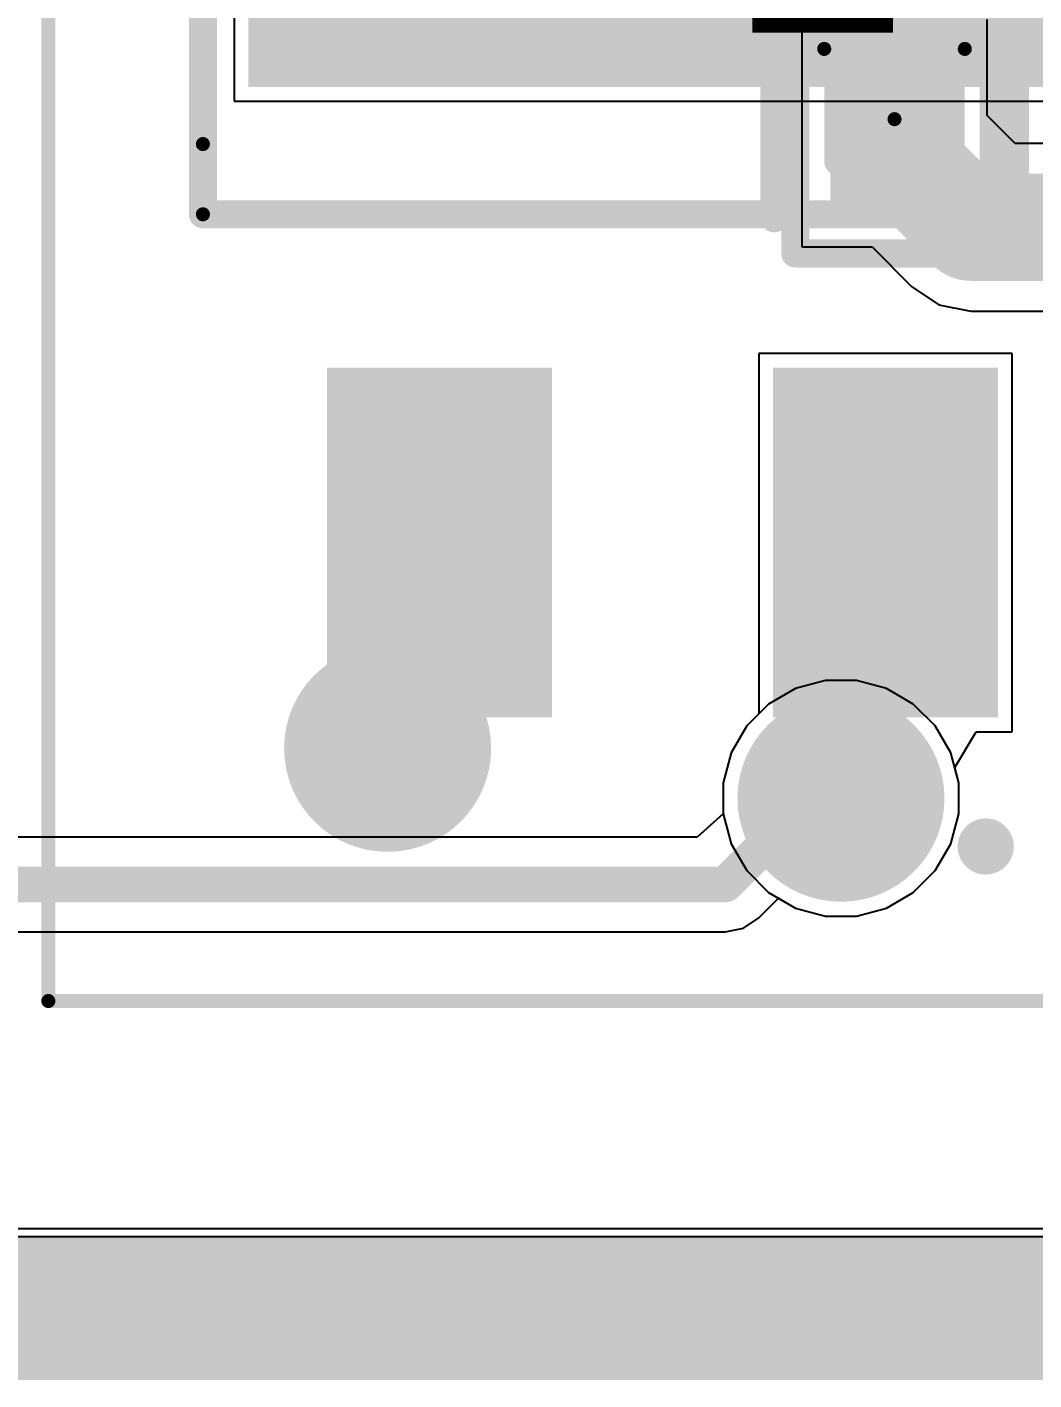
# Model space of a CAD drawing. Header units: inches. Extents: x 2.95 to 6.74, y 1.23 to 4.83.
# Drawn here: x 5.677 to 5.9591, y 1.232 to 1.6111 of the extents above; entities that cross this region are included whole.
import ezdxf

# ---------------------------------------------------------------- set-up
doc = ezdxf.new("R2010")
doc.units = ezdxf.units.IN
doc.header["$MEASUREMENT"] = 0
for name, color, linetype in [('Bottom 3D Body', 56, 'Continuous'), ('Bottom Layer', 5, 'Continuous'), ('Bottom Overlay', 54, 'Continuous'), ('Bottom Paste', 16, 'Continuous'), ('Bottom Solder', 6, 'Continuous'), ('GND', 76, 'Continuous'), ('Keep-Out Layer', 6, 'Continuous'), ('Mechanical 15', 56, 'Continuous'), ('Mechanical 5', 56, 'Continuous'), ('Mechanical 8', 56, 'Continuous'), ('PWR', 16, 'Continuous'), ('Top 3D Body', 56, 'Continuous'), ('Top Assembly', 56, 'Continuous'), ('Top Component Center', 56, 'Continuous'), ('Top Courtyard', 56, 'Continuous'), ('Top Layer', 1, 'Continuous'), ('Top Overlay', 2, 'Continuous'), ('Top Paste', 8, 'Continuous'), ('Top Solder', 216, 'Continuous'), ('Via Holes', 16, 'Continuous')]:
    doc.layers.add(name, color=color, linetype=linetype)
doc.styles.add('Arial', font='', dxfattribs={"height": 0.2})
doc.styles.get('Arial').set_extended_font_data('Arial')

# ---------------------------------------------------------------- blocks, each defined once
blk = doc.blocks.new('FP_ESR03_IPC_B_23')
at = {"layer": 'Top Layer'}
for points in [[(-0.04748, 0.01796), (-0.00976, 0.01796), (-0.00976, -0.01796), (-0.04748, -0.01796)], [(0.00976, 0.01796), (0.04748, 0.01796), (0.04748, -0.01796), (0.00976, -0.01796)]]:
    blk.add_hatch(color=1, dxfattribs=at).paths.add_polyline_path(points)
at = {"layer": 'Top Paste'}
for points in [[(-0.04748, 0.01796), (-0.00976, 0.01796), (-0.00976, -0.01796), (-0.04748, -0.01796)], [(0.00976, 0.01796), (0.04748, 0.01796), (0.04748, -0.01796), (0.00976, -0.01796)]]:
    blk.add_hatch(color=8, dxfattribs=at).paths.add_polyline_path(points)
at = {"layer": 'Top Solder'}
for points in [[(-0.04748, 0.01796), (-0.00976, 0.01796), (-0.00976, -0.01796), (-0.04748, -0.01796)], [(0.00976, 0.01796), (0.04748, 0.01796), (0.04748, -0.01796), (0.00976, -0.01796)]]:
    blk.add_hatch(color=216, dxfattribs=at).paths.add_polyline_path(points)
at = {"layer": 'Top 3D Body'}
for points in [[(-0.0315, 0.01575, 0.00787, 0.00787, 0), (-0.0315, -0.01575, 0.00787, 0.00787, 0)], [(-0.0315, 0.01575, 0.00787, 0.00787, 0), (0.0315, 0.01575, 0.00787, 0.00787, 0)], [(0.0315, 0.01575, 0.00787, 0.00787, 0), (0.0315, -0.01575, 0.00787, 0.00787, 0)], [(-0.0315, -0.01575, 0.00787, 0.00787, 0), (0.0315, -0.01575, 0.00787, 0.00787, 0)]]:
    blk.add_lwpolyline(points, format="xyseb", dxfattribs=at)
for points in [[(-0.03346, 0.01575, 0.00394, 0.00394, 1), (-0.02953, 0.01575, 0.00394, 0.00394, 1)], [(-0.03346, 0.01575, 0.00394, 0.00394, 1), (-0.02953, 0.01575, 0.00394, 0.00394, 1)], [(0.02953, 0.01575, 0.00394, 0.00394, 1), (0.03346, 0.01575, 0.00394, 0.00394, 1)], [(0.02953, 0.01575, 0.00394, 0.00394, 1), (0.03346, 0.01575, 0.00394, 0.00394, 1)], [(-0.03346, -0.01575, 0.00394, 0.00394, 1), (-0.02953, -0.01575, 0.00394, 0.00394, 1)], [(-0.03346, -0.01575, 0.00394, 0.00394, 1), (-0.02953, -0.01575, 0.00394, 0.00394, 1)], [(0.02953, -0.01575, 0.00394, 0.00394, 1), (0.03346, -0.01575, 0.00394, 0.00394, 1)], [(0.02953, -0.01575, 0.00394, 0.00394, 1), (0.03346, -0.01575, 0.00394, 0.00394, 1)]]:
    blk.add_lwpolyline(points, format="xyseb", close=True, dxfattribs=at)
at = {"layer": 'Top Assembly'}
for points in [[(-0.05733, 0.0278, 0.00787, 0.00787, 0), (-0.05733, -0.0278, 0.00787, 0.00787, 0)], [(-0.05733, 0.0278, 0.00787, 0.00787, 0), (0.05733, 0.0278, 0.00787, 0.00787, 0)], [(0.05733, 0.0278, 0.00787, 0.00787, 0), (0.05733, -0.0278, 0.00787, 0.00787, 0)], [(-0.05733, -0.0278, 0.00787, 0.00787, 0), (0.05733, -0.0278, 0.00787, 0.00787, 0)]]:
    blk.add_lwpolyline(points, format="xyseb", dxfattribs=at)
for points in [[(-0.05929, 0.0278, 0.00394, 0.00394, 1), (-0.05536, 0.0278, 0.00394, 0.00394, 1)], [(-0.05929, 0.0278, 0.00394, 0.00394, 1), (-0.05536, 0.0278, 0.00394, 0.00394, 1)], [(0.05536, 0.0278, 0.00394, 0.00394, 1), (0.05929, 0.0278, 0.00394, 0.00394, 1)], [(0.05536, 0.0278, 0.00394, 0.00394, 1), (0.05929, 0.0278, 0.00394, 0.00394, 1)], [(-0.05929, -0.0278, 0.00394, 0.00394, 1), (-0.05536, -0.0278, 0.00394, 0.00394, 1)], [(-0.05929, -0.0278, 0.00394, 0.00394, 1), (-0.05536, -0.0278, 0.00394, 0.00394, 1)], [(0.05536, -0.0278, 0.00394, 0.00394, 1), (0.05929, -0.0278, 0.00394, 0.00394, 1)], [(0.05536, -0.0278, 0.00394, 0.00394, 1), (0.05929, -0.0278, 0.00394, 0.00394, 1)]]:
    blk.add_lwpolyline(points, format="xyseb", close=True, dxfattribs=at)
at = {"layer": 'Top Component Center'}
for points in [[(0, 0.01969, 0.00394, 0.00394, 0), (0, -0.01969, 0.00394, 0.00394, 0)], [(-0.01969, 0, 0.00394, 0.00394, 0), (0.01969, 0, 0.00394, 0.00394, 0)]]:
    blk.add_lwpolyline(points, format="xyseb", dxfattribs=at)
for points in [[(-0.00098, 0.01969, 0.00197, 0.00197, 1), (0.00098, 0.01969, 0.00197, 0.00197, 1)], [(-0.02067, 0, 0.00197, 0.00197, 1), (-0.0187, 0, 0.00197, 0.00197, 1)], [(0.0187, 0, 0.00197, 0.00197, 1), (0.02067, 0, 0.00197, 0.00197, 1)], [(-0.00098, -0.01969, 0.00197, 0.00197, 1), (0.00098, -0.01969, 0.00197, 0.00197, 1)]]:
    blk.add_lwpolyline(points, format="xyseb", close=True, dxfattribs=at)
at = {"layer": 'Top Courtyard'}
for points in [[(-0.05733, 0.0278, 0.00787, 0.00787, 0), (-0.05733, -0.0278, 0.00787, 0.00787, 0)], [(-0.05733, 0.0278, 0.00787, 0.00787, 0), (0.05733, 0.0278, 0.00787, 0.00787, 0)], [(0.05733, 0.0278, 0.00787, 0.00787, 0), (0.05733, -0.0278, 0.00787, 0.00787, 0)], [(-0.05733, -0.0278, 0.00787, 0.00787, 0), (0.05733, -0.0278, 0.00787, 0.00787, 0)]]:
    blk.add_lwpolyline(points, format="xyseb", dxfattribs=at)
for points in [[(-0.05929, 0.0278, 0.00394, 0.00394, 1), (-0.05536, 0.0278, 0.00394, 0.00394, 1)], [(-0.05929, 0.0278, 0.00394, 0.00394, 1), (-0.05536, 0.0278, 0.00394, 0.00394, 1)], [(0.05536, 0.0278, 0.00394, 0.00394, 1), (0.05929, 0.0278, 0.00394, 0.00394, 1)], [(0.05536, 0.0278, 0.00394, 0.00394, 1), (0.05929, 0.0278, 0.00394, 0.00394, 1)], [(-0.05929, -0.0278, 0.00394, 0.00394, 1), (-0.05536, -0.0278, 0.00394, 0.00394, 1)], [(-0.05929, -0.0278, 0.00394, 0.00394, 1), (-0.05536, -0.0278, 0.00394, 0.00394, 1)], [(0.05536, -0.0278, 0.00394, 0.00394, 1), (0.05929, -0.0278, 0.00394, 0.00394, 1)], [(0.05536, -0.0278, 0.00394, 0.00394, 1), (0.05929, -0.0278, 0.00394, 0.00394, 1)]]:
    blk.add_lwpolyline(points, format="xyseb", close=True, dxfattribs=at)
at = {"layer": 'Top Overlay'}
for points in [[(-0.04748, 0.0337, 0.00787, 0.00787, 0), (0.04748, 0.0337, 0.00787, 0.00787, 0)], [(-0.04748, -0.0337, 0.00787, 0.00787, 0), (0.04748, -0.0337, 0.00787, 0.00787, 0)]]:
    blk.add_lwpolyline(points, format="xyseb", dxfattribs=at)
for points in [[(-0.04945, 0.0337, 0.00394, 0.00394, 1), (-0.04551, 0.0337, 0.00394, 0.00394, 1)], [(0.04551, 0.0337, 0.00394, 0.00394, 1), (0.04945, 0.0337, 0.00394, 0.00394, 1)], [(-0.04945, -0.0337, 0.00394, 0.00394, 1), (-0.04551, -0.0337, 0.00394, 0.00394, 1)], [(0.04551, -0.0337, 0.00394, 0.00394, 1), (0.04945, -0.0337, 0.00394, 0.00394, 1)]]:
    blk.add_lwpolyline(points, format="xyseb", close=True, dxfattribs=at)
at = {"layer": 'Top Assembly', "style": 'Arial'}
blk.add_text('R83', height=0.03937, dxfattribs=at).set_placement((0, 0.00044))
blk = doc.blocks.new('SQD30N0520L_GE3_B_90')
at = {"layer": 'Bottom Layer'}
for points in [[(-0.03498, 0), (-0.03498, -0.09), (-0.08998, -0.09), (-0.08998, 0)], [(0.08998, 0), (0.08998, -0.09), (0.03498, -0.09), (0.03498, 0)], [(0.11201, -0.17669), (0.11201, -0.42), (-0.11201, -0.42), (-0.11201, -0.17669)]]:
    blk.add_hatch(color=5, dxfattribs=at).paths.add_polyline_path(points)
at = {"layer": 'Bottom Paste'}
for points in [[(-0.03498, 0), (-0.03498, -0.09), (-0.08998, -0.09), (-0.08998, 0)], [(0.08998, 0), (0.08998, -0.09), (0.03498, -0.09), (0.03498, 0)], [(0.11201, -0.17669), (0.11201, -0.42), (-0.11201, -0.42), (-0.11201, -0.17669)]]:
    blk.add_hatch(color=16, dxfattribs=at).paths.add_polyline_path(points)
at = {"layer": 'Bottom Solder'}
for points in [[(-0.03098, 0.004), (-0.03098, -0.094), (-0.09398, -0.094), (-0.09398, 0.004)], [(0.09398, 0.004), (0.09398, -0.094), (0.03098, -0.094), (0.03098, 0.004)], [(0.11601, -0.17269), (0.11601, -0.424), (-0.11601, -0.424), (-0.11601, -0.17269)]]:
    blk.add_hatch(color=6, dxfattribs=at).paths.add_polyline_path(points)
at = {"layer": 'Bottom 3D Body'}
for points in [[(0.12874, -0.13701, 0.00787, 0.00787, 0), (-0.12874, -0.13701, 0.00787, 0.00787, 0)], [(0.12874, -0.13701, 0.00787, 0.00787, 0), (0.12874, -0.37697, 0.00787, 0.00787, 0)]]:
    blk.add_lwpolyline(points, format="xyseb", dxfattribs=at)
blk.add_lwpolyline([(0.12677, -0.13701, 0.00394, 0.00394, 1), (0.13071, -0.13701, 0.00394, 0.00394, 1)], format="xyseb", close=True, dxfattribs=at)
blk.add_lwpolyline([(0.12677, -0.13701, 0.00394, 0.00394, 1), (0.13071, -0.13701, 0.00394, 0.00394, 1)], format="xyseb", close=True, dxfattribs=at)
at = {"layer": 'Bottom Overlay'}
for points in [[(-0.09449, 0.04016, 0.00787, 0.00787, -1), (-0.08661, 0.04016, 0.00787, 0.00787, 0)], [(-0.08661, 0.04016, 0.00787, 0.00787, -1), (-0.09449, 0.04016, 0.00787, 0.00787, 0)], [(0.12874, -0.13701, 0.00394, 0.00394, 0), (-0.12874, -0.13701, 0.00394, 0.00394, 0)], [(0.12874, -0.13701, 0.00394, 0.00394, 0), (0.12874, -0.15669, 0.00394, 0.00394, 0)]]:
    blk.add_lwpolyline(points, format="xyseb", dxfattribs=at)
for points in [[(-0.09646, 0.04016, 0.00394, 0.00394, 1), (-0.09252, 0.04016, 0.00394, 0.00394, 1)], [(-0.09646, 0.04016, 0.00394, 0.00394, 1), (-0.09252, 0.04016, 0.00394, 0.00394, 1)], [(-0.08858, 0.04016, 0.00394, 0.00394, 1), (-0.08465, 0.04016, 0.00394, 0.00394, 1)], [(-0.08858, 0.04016, 0.00394, 0.00394, 1), (-0.08465, 0.04016, 0.00394, 0.00394, 1)], [(0.12776, -0.13701, 0.00197, 0.00197, 1), (0.12972, -0.13701, 0.00197, 0.00197, 1)], [(0.12776, -0.13701, 0.00197, 0.00197, 1), (0.12972, -0.13701, 0.00197, 0.00197, 1)], [(0.12776, -0.15669, 0.00197, 0.00197, 1), (0.12972, -0.15669, 0.00197, 0.00197, 1)]]:
    blk.add_lwpolyline(points, format="xyseb", close=True, dxfattribs=at)
at = {"layer": 'Mechanical 15'}
for points in [[(0.17205, 0.08346, 0.00394, 0.00394, 0), (-0.17205, 0.08346, 0.00394, 0.00394, 0)], [(0.17205, 0.08346, 0.00394, 0.00394, 0), (0.17205, -0.46035, 0.00394, 0.00394, 0)]]:
    blk.add_lwpolyline(points, format="xyseb", dxfattribs=at)
blk.add_lwpolyline([(0.17106, 0.08346, 0.00197, 0.00197, 1), (0.17303, 0.08346, 0.00197, 0.00197, 1)], format="xyseb", close=True, dxfattribs=at)
blk.add_lwpolyline([(0.17106, 0.08346, 0.00197, 0.00197, 1), (0.17303, 0.08346, 0.00197, 0.00197, 1)], format="xyseb", close=True, dxfattribs=at)

msp = doc.modelspace()

# ---------------------------------------------------------------- hatches: boundary and pattern name
at = {"layer": 'Bottom Layer'}
h = msp.add_hatch(color=5, dxfattribs=at)
edge = h.paths.add_edge_path()
edge.add_arc((5.778, 1.409), 0.025, 0, 360)
h = msp.add_hatch(color=5, dxfattribs=at)
edge = h.paths.add_edge_path()
edge.add_arc((5.905, 1.395), 0.025, 0, 360)
at = {"layer": 'Bottom Solder'}
h = msp.add_hatch(color=6, dxfattribs=at)
edge = h.paths.add_edge_path()
edge.add_arc((5.778, 1.409), 0.029, 0, 360)
h = msp.add_hatch(color=6, dxfattribs=at)
edge = h.paths.add_edge_path()
edge.add_arc((5.905, 1.395), 0.029, 0, 360)
at = {"layer": 'GND'}
h = msp.add_hatch(color=76, dxfattribs=at)
edge = h.paths.add_edge_path()
edge.add_arc((5.905, 1.395), 0.024, 0, 360)
at = {"layer": 'PWR'}
h = msp.add_hatch(color=16, dxfattribs=at)
edge = h.paths.add_edge_path()
edge.add_arc((5.778, 1.409), 0.024, 0, 360)
h = msp.add_hatch(color=16, dxfattribs=at)
edge = h.paths.add_edge_path()
edge.add_arc((5.905, 1.395), 0.024, 0, 360)
at = {"layer": 'Top Layer'}
h = msp.add_hatch(color=1, dxfattribs=at)
edge = h.paths.add_edge_path()
edge.add_arc((5.778, 1.409), 0.025, 0, 360)
h = msp.add_hatch(color=1, dxfattribs=at)
edge = h.paths.add_edge_path()
edge.add_arc((5.905, 1.395), 0.025, 0, 360)
at = {"layer": 'Top Solder'}
h = msp.add_hatch(color=216, dxfattribs=at)
edge = h.paths.add_edge_path()
edge.add_arc((5.778, 1.409), 0.029, 0, 360)
h = msp.add_hatch(color=216, dxfattribs=at)
edge = h.paths.add_edge_path()
edge.add_arc((5.905, 1.395), 0.029, 0, 360)
at = {"layer": 'Via Holes'}
h = msp.add_hatch(color=7, dxfattribs=at)
edge = h.paths.add_edge_path()
edge.add_arc((5.778, 1.409), 0.014, 0, 360)
h = msp.add_hatch(color=7, dxfattribs=at)
edge = h.paths.add_edge_path()
edge.add_arc((5.905, 1.395), 0.014, 0, 360)

# ---------------------------------------------------------------- linework, layer by layer
at = {"layer": 'Bottom Layer'}
for p, q in [((5.73499, 1.84829), (5.73499, 1.59035)), ((5.73499, 1.59035), (5.97501, 1.59035)), ((5.95298, 1.51965), (5.88198, 1.51965)), ((5.88198, 1.51965), (5.88198, 1.41865)), ((5.95298, 1.41365), (5.95298, 1.51965)), ((5.88198, 1.41865), (5.87859, 1.41526)), ((5.87859, 1.41526), (5.87425, 1.40774)), ((5.93685, 1.40365), (5.94286, 1.41365)), ((5.94286, 1.41365), (5.95298, 1.41365)), ((5.87425, 1.40774), (5.872, 1.39934)), ((5.938, 1.39934), (5.93685, 1.40365)), ((5.872, 1.39934), (5.872, 1.39066)), ((5.938, 1.39066), (5.938, 1.39934)), ((5.872, 1.39066), (5.87425, 1.38226)), ((5.93575, 1.38226), (5.938, 1.39066)), ((5.87425, 1.38226), (5.87859, 1.37474)), ((5.93141, 1.37474), (5.93575, 1.38226)), ((5.87859, 1.37474), (5.88474, 1.36859)), ((5.92526, 1.36859), (5.93141, 1.37474)), ((5.88474, 1.36859), (5.89226, 1.36425)), ((5.91774, 1.36425), (5.92526, 1.36859)), ((5.89226, 1.36425), (5.90066, 1.362)), ((5.90066, 1.362), (5.90934, 1.362)), ((5.90934, 1.362), (5.91774, 1.36425)), ((6.66535, 1.2743), (5.27795, 1.2743))]:
    msp.add_line(p, q, dxfattribs=at)
for points in [[(5.778, 1.454, 0.01, 0.01, 0), (5.792, 1.468, 0.01, 0.01, 0)], [(5.792, 1.468, 0.01, 0.01, 0), (5.79252, 1.46748, 0.01, 0.01, 0)], [(5.79252, 1.46665, 0.01, 0.01, 0), (5.79252, 1.46748, 0.01, 0.01, 0)], [(5.905, 1.45417, 0.01, 0.01, 0), (5.91748, 1.46665, 0.01, 0.01, 0)], [(5.778, 1.409, 0.01, 0.01, 0), (5.778, 1.454, 0.01, 0.01, 0)], [(5.905, 1.395, 0.01, 0.01, 0), (5.905, 1.45417, 0.01, 0.01, 0)]]:
    msp.add_lwpolyline(points, format="xyseb", dxfattribs=at)
for points in [[(5.7895, 1.468, 0.005, 0.005, 1), (5.7945, 1.468, 0.005, 0.005, 1)], [(5.7895, 1.468, 0.005, 0.005, 1), (5.7945, 1.468, 0.005, 0.005, 1)], [(5.79002, 1.46748, 0.005, 0.005, 1), (5.79502, 1.46748, 0.005, 0.005, 1)], [(5.79002, 1.46748, 0.005, 0.005, 1), (5.79502, 1.46748, 0.005, 0.005, 1)], [(5.79002, 1.46665, 0.005, 0.005, 1), (5.79502, 1.46665, 0.005, 0.005, 1)], [(5.91498, 1.46665, 0.005, 0.005, 1), (5.91998, 1.46665, 0.005, 0.005, 1)], [(5.7755, 1.454, 0.005, 0.005, 1), (5.7805, 1.454, 0.005, 0.005, 1)], [(5.7755, 1.454, 0.005, 0.005, 1), (5.7805, 1.454, 0.005, 0.005, 1)], [(5.9025, 1.45417, 0.005, 0.005, 1), (5.9075, 1.45417, 0.005, 0.005, 1)], [(5.9025, 1.45417, 0.005, 0.005, 1), (5.9075, 1.45417, 0.005, 0.005, 1)], [(5.7755, 1.409, 0.005, 0.005, 1), (5.7805, 1.409, 0.005, 0.005, 1)], [(5.9025, 1.395, 0.005, 0.005, 1), (5.9075, 1.395, 0.005, 0.005, 1)]]:
    msp.add_lwpolyline(points, format="xyseb", close=True, dxfattribs=at)
at = {"layer": 'GND'}
msp.add_line((6.50813, 1.27209), (5.27482, 1.27209), dxfattribs=at)
for points in [[(5.2748, 1.25199, 0.04, 0.04, 0), (6.6623, 1.25199, 0.04, 0.04, 0)], [(5.2748, 1.25199, 0.04, 0.04, 0), (6.66221, 1.25199, 0.04, 0.04, 0)], [(5.2748, 1.25199, 0.04, 0.04, 0), (6.66221, 1.25199, 0.04, 0.04, 0)]]:
    msp.add_lwpolyline(points, format="xyseb", dxfattribs=at)
at = {"layer": 'Keep-Out Layer'}
for points in [[(5.27795, 1.26105, 0.01, 0.01, 0), (6.66535, 1.26105, 0.01, 0.01, 0)], [(5.2748, 1.25701, 0.01, 0.01, 0), (6.66221, 1.25701, 0.01, 0.01, 0)], [(5.27795, 1.26105, 0.0000012, 0.0000012, 0), (6.66535, 1.26105, 0.0000012, 0.0000012, 0)], [(5.2748, 1.25701, 0.0000012, 0.0000012, 0), (6.66221, 1.25701, 0.0000012, 0.0000012, 0)]]:
    msp.add_lwpolyline(points, format="xyseb", dxfattribs=at)
at = {"layer": 'Mechanical 5'}
msp.add_lwpolyline([(5.2748, 1.25199, 0.015, 0.015, 0), (6.6623, 1.25199, 0.015, 0.015, 0)], format="xyseb", dxfattribs=at)
at = {"layer": 'Mechanical 8'}
for points in [[(5.27795, 1.26105, 0.01, 0.01, 0), (6.66535, 1.26105, 0.01, 0.01, 0)], [(5.2748, 1.25701, 0.01, 0.01, 0), (6.66221, 1.25701, 0.01, 0.01, 0)]]:
    msp.add_lwpolyline(points, format="xyseb", dxfattribs=at)
at = {"layer": 'PWR'}
msp.add_line((6.50813, 1.27209), (5.27482, 1.27209), dxfattribs=at)
for points in [[(5.2748, 1.25199, 0.04, 0.04, 0), (6.6623, 1.25199, 0.04, 0.04, 0)], [(5.2748, 1.25199, 0.04, 0.04, 0), (6.66221, 1.25199, 0.04, 0.04, 0)], [(5.2748, 1.25199, 0.04, 0.04, 0), (6.66221, 1.25199, 0.04, 0.04, 0)]]:
    msp.add_lwpolyline(points, format="xyseb", dxfattribs=at)
at = {"layer": 'Top Layer'}
for p, q in [((5.89404, 1.61324), (5.89404, 1.60676)), ((5.94596, 1.60324), (5.94596, 1.61324)), ((5.89404, 1.60676), (5.89404, 1.59676)), ((5.94596, 1.58632), (5.94596, 1.60324)), ((5.89404, 1.59676), (5.89404, 1.54952)), ((5.95383, 1.57845), (5.94596, 1.58632)), ((6.03397, 1.57845), (5.95383, 1.57845)), ((5.89404, 1.54952), (5.9137, 1.54952)), ((5.9137, 1.54952), (5.9248, 1.53842)), ((5.9248, 1.53842), (5.9324, 1.53333)), ((5.9324, 1.53333), (5.94138, 1.53155)), ((5.94138, 1.53155), (6.03397, 1.53155)), ((5.89226, 1.42575), (5.88474, 1.42141)), ((5.90066, 1.428), (5.89226, 1.42575)), ((5.90934, 1.428), (5.90066, 1.428)), ((5.91774, 1.42575), (5.90934, 1.428)), ((5.92526, 1.42141), (5.91774, 1.42575)), ((5.88474, 1.42141), (5.87859, 1.41526)), ((5.93141, 1.41526), (5.92526, 1.42141)), ((5.87859, 1.41526), (5.87425, 1.40774)), ((5.93575, 1.40774), (5.93141, 1.41526)), ((5.87425, 1.40774), (5.872, 1.39934)), ((5.938, 1.39934), (5.93575, 1.40774)), ((5.872, 1.39934), (5.872, 1.39066)), ((5.938, 1.39066), (5.938, 1.39934)), ((5.872, 1.39066), (5.86473, 1.3841)), ((5.93575, 1.38226), (5.938, 1.39066)), ((5.86473, 1.3841), (5.66723, 1.3841)), ((5.93141, 1.37474), (5.93575, 1.38226)), ((5.92526, 1.36859), (5.93141, 1.37474)), ((5.88196, 1.36147), (5.88749, 1.367)), ((5.88749, 1.367), (5.89226, 1.36425)), ((5.91774, 1.36425), (5.92526, 1.36859)), ((5.87766, 1.3586), (5.88196, 1.36147)), ((5.89226, 1.36425), (5.90066, 1.362)), ((5.90066, 1.362), (5.90934, 1.362)), ((5.90934, 1.362), (5.91774, 1.36425)), ((5.66723, 1.35759), (5.87259, 1.35759)), ((5.87259, 1.35759), (5.87766, 1.3586)), ((6.66535, 1.2743), (5.27795, 1.2743))]:
    msp.add_line(p, q, dxfattribs=at)
for points in [[(5.92, 1.57547, 0.03, 0.03, 0), (5.92, 1.57638, 0.03, 0.03, 0)], [(5.92, 1.57547, 0.03, 0.03, 0), (5.92296, 1.57252, 0.03, 0.03, 0)], [(5.92296, 1.57252, 0.03, 0.03, 0), (5.92386, 1.57252, 0.03, 0.03, 0)], [(5.92386, 1.57252, 0.03, 0.03, 0), (5.94138, 1.555, 0.03, 0.03, 0)], [(5.94138, 1.555, 0.03, 0.03, 0), (6.08626, 1.555, 0.03, 0.03, 0)], [(5.87259, 1.37084, 0.01, 0.01, 0), (5.89675, 1.395, 0.01, 0.01, 0)], [(5.89675, 1.395, 0.01, 0.01, 0), (5.905, 1.395, 0.01, 0.01, 0)], [(5.605, 1.37084, 0.01, 0.01, 0), (5.87259, 1.37084, 0.01, 0.01, 0)]]:
    msp.add_lwpolyline(points, format="xyseb", dxfattribs=at)
for points in [[(5.9125, 1.57638, 0.015, 0.015, 1), (5.9275, 1.57638, 0.015, 0.015, 1)], [(5.9125, 1.57547, 0.015, 0.015, 1), (5.9275, 1.57547, 0.015, 0.015, 1)], [(5.9125, 1.57547, 0.015, 0.015, 1), (5.9275, 1.57547, 0.015, 0.015, 1)], [(5.91546, 1.57252, 0.015, 0.015, 1), (5.93046, 1.57252, 0.015, 0.015, 1)], [(5.91546, 1.57252, 0.015, 0.015, 1), (5.93046, 1.57252, 0.015, 0.015, 1)], [(5.91636, 1.57252, 0.015, 0.015, 1), (5.93136, 1.57252, 0.015, 0.015, 1)], [(5.91636, 1.57252, 0.015, 0.015, 1), (5.93136, 1.57252, 0.015, 0.015, 1)], [(5.93388, 1.555, 0.015, 0.015, 1), (5.94888, 1.555, 0.015, 0.015, 1)], [(5.93388, 1.555, 0.015, 0.015, 1), (5.94888, 1.555, 0.015, 0.015, 1)], [(5.89425, 1.395, 0.005, 0.005, 1), (5.89925, 1.395, 0.005, 0.005, 1)], [(5.89425, 1.395, 0.005, 0.005, 1), (5.89925, 1.395, 0.005, 0.005, 1)], [(5.9025, 1.395, 0.005, 0.005, 1), (5.9075, 1.395, 0.005, 0.005, 1)], [(5.87009, 1.37084, 0.005, 0.005, 1), (5.87509, 1.37084, 0.005, 0.005, 1)], [(5.87009, 1.37084, 0.005, 0.005, 1), (5.87509, 1.37084, 0.005, 0.005, 1)]]:
    msp.add_lwpolyline(points, format="xyseb", close=True, dxfattribs=at)

# ---------------------------------------------------------------- block references
for name, p, rotation in [('SQD30N0520L_GE3_B_90', (5.855, 1.42165), 180), ('FP_ESR03_IPC_B_23', (5.92, 1.605), 90)]:
    msp.add_blockref(name, p, dxfattribs=dict(rotation=rotation))

doc.saveas('drawing.dxf')
